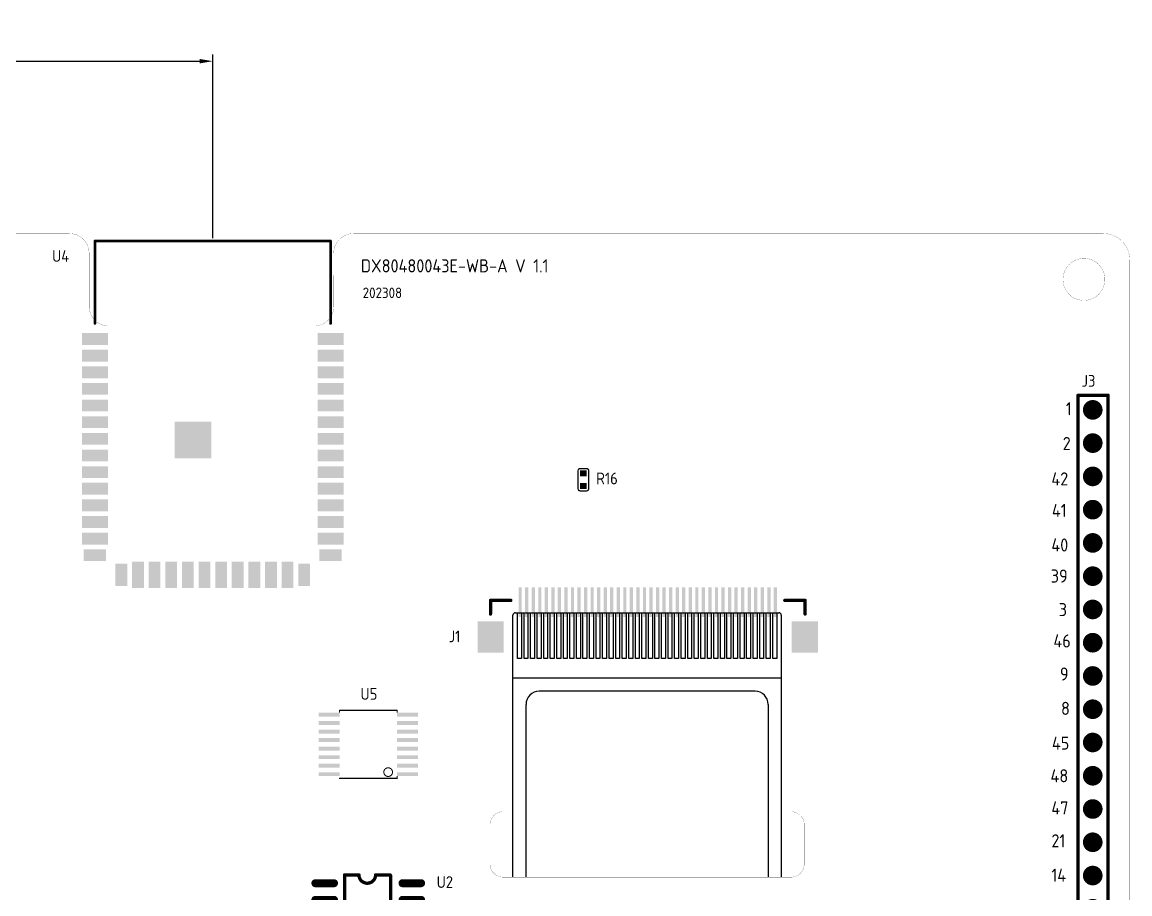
# Model space of a CAD drawing. Header units: millimetres. Extents: x 5267 to 5744, y 1644 to 2007.
# Drawn here: x 5597.7 to 5682.3, y 1822.6 to 1889.1 of the extents above; entities that cross this region are included whole.
import ezdxf

# ---------------------------------------------------------------- set-up
doc = ezdxf.new("R2010")
doc.units = ezdxf.units.MM
doc.header["$LTSCALE"] = 0.1
for name, color, linetype in [('dwg', 7, 'Continuous'), ('FPC', 11, 'Continuous'), ('KEEPOUTLAYER', 6, 'Continuous'), ('MULTILAYER', 9, 'Continuous'), ('TOPOVERLAY', 2, 'Continuous'), ('TOPPASTE', 8, 'Continuous')]:
    doc.layers.add(name, color=color, linetype=linetype)
doc.styles.get("Standard").update_dxf_attribs({"font": 'isocp2.shx'})
doc.styles.add('VIEW 2.5', font='', dxfattribs={"height": 2.5})
doc.styles.get('VIEW 2.5').set_extended_font_data('SimSun')
doc.dimstyles.new('VIEW 2.5', dxfattribs={"dimtxt": 1, "dimasz": 1, "dimexe": 0.5, "dimexo": 0.2, "dimgap": 0.09, "dimtad": 1, "dimzin": 0, "dimdsep": 46, "dimtxsty": 'VIEW 2.5', "dimcen": 0.09, "dimclrd": 256, "dimclre": 256, "dimclrt": 256, "dimadec": 0, "dimazin": 0, "dimtp": 0.01, "dimtm": 0.01, "dimtfac": 0.6, "dimtmove": 0, "dimatfit": 0, "dimfxl": 1, "dimtolj": 1, "dimtzin": 0, "dimarcsym": 0})

# ---------------------------------------------------------------- blocks, each defined once
blk = doc.blocks.new('R_0402_2')
at = {"layer": 'TOPOVERLAY', "const_width": 0.1}
for points in [[(-0.851705, 0.249217, -0.414214), (-0.701703, 0.399219)], [(0.706666, 0.399224, -0.414214), (0.848312, 0.257579)], [(-0.701703, -0.400782, -0.414214), (-0.851703, -0.250782)], [(0.848304, -0.250782, -0.414214), (0.698304, -0.400782)]]:
    blk.add_lwpolyline(points, format="xyb", dxfattribs=at)
at = {"layer": 'TOPOVERLAY', "const_width": 0.05}
for points in [[(-0.876704, 0.249217, 1), (-0.826706, 0.249217, 1)], [(-0.876696, 0.249215, 1), (-0.826699, 0.249215, 1)], [(-0.726702, 0.399219, 1), (-0.676704, 0.399219, 1)], [(-0.726684, 0.399227, 1), (-0.676686, 0.399227, 1)], [(0.681667, 0.39923, 1), (0.731665, 0.39923, 1)], [(0.681667, 0.399224, 1), (0.731665, 0.399224, 1)], [(0.823313, 0.257579, 1), (0.87331, 0.257579, 1)], [(0.823318, 0.257579, 1), (0.873315, 0.257579, 1)], [(-0.876701, -0.250782, 1), (-0.826704, -0.250782, 1)], [(-0.876696, -0.250792, 1), (-0.826699, -0.250792, 1)], [(-0.726702, -0.400779, 1), (-0.676704, -0.400779, 1)], [(-0.726702, -0.400782, 1), (-0.676704, -0.400782, 1)], [(0.673303, -0.400776, 1), (0.723301, -0.400776, 1)], [(0.673306, -0.400782, 1), (0.723303, -0.400782, 1)], [(0.823305, -0.250782, 1), (0.873303, -0.250782, 1)], [(0.823316, -0.250782, 1), (0.873313, -0.250782, 1)]]:
    blk.add_lwpolyline(points, format="xyb", close=True, dxfattribs=at)
at = {"layer": 'TOPOVERLAY', "const_width": 0.1}
for points in [[(-0.851698, 0.249215), (-0.851698, -0.250792)], [(0.706666, 0.39923), (-0.701685, 0.399227)], [(0.848317, 0.257579), (0.848314, -0.250782)], [(0.698302, -0.400776), (-0.701703, -0.400779)]]:
    blk.add_lwpolyline(points, dxfattribs=at)
at = {"layer": 'TOPPASTE'}
for points in [[(-0.706694, -0.250782), (-0.256697, -0.250782), (-0.706694, 0.249217), (-0.256697, 0.249217)], [(0.253302, -0.250784), (0.703298, -0.250784), (0.253302, 0.249215), (0.703298, 0.249215)]]:
    blk.add_solid(points, dxfattribs=at)
blk = doc.blocks.new('XPT2046_6')
at = {"layer": 'TOPOVERLAY', "const_width": 0.0889}
for points in [[(-2.248898, 1.958409), (-2.248901, 2.109203)], [(2.151494, 2.109196), (-2.248901, 2.109203)], [(-2.247796, -3.0869), (-2.247798, -2.946098)], [(2.148195, -3.086898), (-2.247796, -3.0869)], [(2.148195, -2.958998), (2.148195, -3.086898)]]:
    blk.add_lwpolyline(points, dxfattribs=at)
at = {"layer": 'TOPOVERLAY'}
for points, const_width in [([(-2.271126, 2.109203, 1), (-2.226676, 2.109203, 1)], 0.04445), ([(-2.271126, 2.109203, 1), (-2.226676, 2.109203, 1)], 0.04445), ([(-2.271123, 1.958409, 1), (-2.226673, 1.958409, 1)], 0.04445), ([(-1.232957, 1.631973, 1), (-1.895114, 1.631973, 1)], 0.08), ([(2.129269, 2.109196, 1), (2.173719, 2.109196, 1)], 0.04445), ([(-1.915114, 1.631973, 1), (-1.875114, 1.631973, 1)], 0.04), ([(-1.252957, 1.631973, 1), (-1.212957, 1.631973, 1)], 0.04), ([(-2.270023, -2.946098, 1), (-2.225573, -2.946098, 1)], 0.04445), ([(-2.270021, -3.0869, 1), (-2.225571, -3.0869, 1)], 0.04445), ([(-2.270021, -3.0869, 1), (-2.225571, -3.0869, 1)], 0.04445), ([(2.12597, -2.958998, 1), (2.17042, -2.958998, 1)], 0.04445), ([(2.12597, -3.086898, 1), (2.17042, -3.086898, 1)], 0.04445), ([(2.12597, -3.086898, 1), (2.17042, -3.086898, 1)], 0.04445)]:
    blk.add_lwpolyline(points, format="xyb", close=True, dxfattribs=dict(at, const_width=const_width))
at = {"layer": 'TOPPASTE'}
for points in [[(-2.248004, 1.936003), (-3.848001, 1.936003), (-2.248004, 1.636004), (-3.848001, 1.636004)], [(3.752898, 1.935287), (2.152901, 1.935287), (3.752898, 1.635288), (2.152901, 1.635288)], [(-2.248004, 1.286002), (-3.848001, 1.286002), (-2.248004, 0.986003), (-3.848001, 0.986003)], [(3.752898, 1.285291), (2.152901, 1.285291), (3.752898, 0.985291), (2.152901, 0.985291)], [(-2.248004, 0.636003), (-3.848001, 0.636003), (-2.248004, 0.336004), (-3.848001, 0.336004)], [(3.752898, 0.635287), (2.152901, 0.635287), (3.752898, 0.335288), (2.152901, 0.335288)], [(-2.248004, -0.663997), (-3.848001, -0.663997), (-2.248004, -0.963996), (-3.848001, -0.963996)], [(-2.248002, -0.013993), (-3.847998, -0.013993), (-2.248002, -0.313992), (-3.847998, -0.313992)], [(3.752898, -0.664713), (2.152901, -0.664713), (3.752898, -0.964712), (2.152901, -0.964712)], [(3.752901, -0.014709), (2.152904, -0.014709), (3.752901, -0.314709), (2.152904, -0.314709)], [(-2.248004, -1.313998), (-3.848001, -1.313998), (-2.248004, -1.613997), (-3.848001, -1.613997)], [(3.752901, -1.314709), (2.152904, -1.314709), (3.752901, -1.614708), (2.152904, -1.614708)], [(-2.248009, -1.964002), (-3.848006, -1.964002), (-2.248009, -2.264001), (-3.848006, -2.264001)], [(3.752898, -1.96471), (2.152901, -1.96471), (3.752898, -2.26471), (2.152901, -2.26471)], [(-2.248004, -2.613998), (-3.848001, -2.613998), (-2.248004, -2.913997), (-3.848001, -2.913997)], [(3.752898, -2.614714), (2.152901, -2.614714), (3.752898, -2.914713), (2.152901, -2.914713)]]:
    blk.add_solid(points, dxfattribs=at)
blk = doc.blocks.new('2_54_20_12')
at = {"layer": 'MULTILAYER', "const_width": 0.749999}
for points in [[(-0.375001, 0, 1), (0.375001, 0, 1)], [(2.164999, 0, 1), (2.915001, 0, 1)], [(4.704999, 0, 1), (5.455001, 0, 1)], [(7.244999, 0, 1), (7.995001, 0, 1)], [(9.784999, 0, 1), (10.535001, 0, 1)], [(12.324999, 0, 1), (13.075001, 0, 1)], [(14.864999, 0, 1), (15.615001, 0, 1)], [(17.404999, 0, 1), (18.155001, 0, 1)], [(19.944999, 0, 1), (20.695001, 0, 1)], [(22.484999, 0, 1), (23.235001, 0, 1)], [(25.024999, 0, 1), (25.775001, 0, 1)], [(27.564999, 0, 1), (28.315001, 0, 1)], [(30.104999, 0, 1), (30.855001, 0, 1)], [(32.644999, 0, 1), (33.395001, 0, 1)], [(35.184999, 0, 1), (35.935001, 0, 1)], [(37.724999, 0, 1), (38.475001, 0, 1)], [(40.264999, 0, 1), (41.015001, 0, 1)], [(42.804999, 0, 1), (43.555001, 0, 1)], [(45.344999, 0, 1), (46.095001, 0, 1)], [(47.884999, 0, 1), (48.635001, 0, 1)]]:
    blk.add_lwpolyline(points, format="xyb", close=True, dxfattribs=at)
at = {"layer": 'TOPOVERLAY', "const_width": 0.254}
for points in [[(-1.1176, -1.1176), (-1.1176, 1.1684)], [(49.53, 1.1684), (-1.1176, 1.1684)], [(49.53, -1.0668), (49.53, 1.1684)], [(49.3776, -1.1176), (-1.1176, -1.1176)], [(49.4792, -1.1176), (49.3776, -1.1176)], [(49.4792, -1.1176), (49.53, -1.0668)]]:
    blk.add_lwpolyline(points, dxfattribs=at)
at = {"layer": 'TOPOVERLAY', "const_width": 0.127}
for points in [[(-1.1811, 1.1684, 1), (-1.0541, 1.1684, 1)], [(-1.1811, 1.1684, 1), (-1.0541, 1.1684, 1)], [(49.4665, 1.1684, 1), (49.5935, 1.1684, 1)], [(49.4665, 1.1684, 1), (49.5935, 1.1684, 1)], [(-1.1811, -1.1176, 1), (-1.0541, -1.1176, 1)], [(-1.1811, -1.1176, 1), (-1.0541, -1.1176, 1)], [(49.3141, -1.1176, 1), (49.4411, -1.1176, 1)], [(49.3141, -1.1176, 1), (49.4411, -1.1176, 1)], [(49.4157, -1.1176, 1), (49.5427, -1.1176, 1)], [(49.4157, -1.1176, 1), (49.5427, -1.1176, 1)], [(49.4665, -1.0668, 1), (49.5935, -1.0668, 1)], [(49.4665, -1.0668, 1), (49.5935, -1.0668, 1)]]:
    blk.add_lwpolyline(points, format="xyb", close=True, dxfattribs=at)
blk = doc.blocks.new('FPC0_5_40P_XJ_FGS1_38')
at = {"layer": 'TOPOVERLAY', "const_width": 0.254}
for points in [[(-11.989913, 1.532372), (-10.437919, 1.532369)], [(-11.989913, 1.532372), (-11.98991, 0.492361)], [(10.488135, 1.532367), (12.040131, 1.532372)], [(12.040131, 0.492364), (12.040131, 1.532372)]]:
    blk.add_lwpolyline(points, dxfattribs=at)
at = {"layer": 'TOPOVERLAY', "const_width": 0.127}
for points in [[(-12.053413, 1.532372, 1), (-11.926413, 1.532372, 1)], [(-12.053413, 1.532372, 1), (-11.926413, 1.532372, 1)], [(-10.501419, 1.532369, 1), (-10.374419, 1.532369, 1)], [(10.424635, 1.532367, 1), (10.551635, 1.532367, 1)], [(11.976631, 1.532372, 1), (12.103631, 1.532372, 1)], [(11.976631, 1.532372, 1), (12.103631, 1.532372, 1)], [(-12.05341, 0.492361, 1), (-11.92641, 0.492361, 1)], [(11.976631, 0.492364, 1), (12.103631, 0.492364, 1)]]:
    blk.add_lwpolyline(points, format="xyb", close=True, dxfattribs=at)
at = {"layer": 'TOPPASTE'}
for points in [[(-9.598797, 0.268369), (-9.598797, 2.518346), (-9.848794, 0.268369), (-9.848794, 2.518346)], [(-9.098669, 0.268491), (-9.098669, 2.518468), (-9.348666, 0.268491), (-9.348666, 2.518468)], [(-8.598794, 0.268407), (-8.598794, 2.518385), (-8.848791, 0.268407), (-8.848791, 2.518385)], [(-8.098673, 0.268402), (-8.098673, 2.51838), (-8.34867, 0.268402), (-8.34867, 2.51838)], [(-7.598794, 0.268369), (-7.598794, 2.518347), (-7.84879, 0.268369), (-7.84879, 2.518347)], [(-7.098668, 0.268486), (-7.098668, 2.518463), (-7.348664, 0.268486), (-7.348664, 2.518463)], [(-6.598796, 0.268369), (-6.598796, 2.518347), (-6.848793, 0.268369), (-6.848792, 2.518347)], [(-6.100704, 0.270043), (-6.100704, 2.52002), (-6.350701, 0.270043), (-6.350701, 2.52002)], [(-5.600832, 0.269916), (-5.600832, 2.519893), (-5.850829, 0.269916), (-5.850829, 2.519893)], [(-5.100706, 0.269928), (-5.100706, 2.519906), (-5.350703, 0.269928), (-5.350703, 2.519906)], [(-4.600829, 0.269921), (-4.600829, 2.519898), (-4.850826, 0.269921), (-4.850826, 2.519898)], [(-4.100711, 0.270043), (-4.100711, 2.52002), (-4.350708, 0.270043), (-4.350708, 2.52002)], [(-3.600844, 0.269918), (-3.600844, 2.519896), (-3.850841, 0.269918), (-3.850841, 2.519896)], [(-3.100713, 0.270043), (-3.100713, 2.52002), (-3.35071, 0.270043), (-3.35071, 2.52002)], [(-2.602873, 0.271437), (-2.602873, 2.521415), (-2.85287, 0.271437), (-2.85287, 2.521415)], [(-2.102749, 0.271452), (-2.102749, 2.52143), (-2.352746, 0.271452), (-2.352746, 2.52143)], [(-1.602875, 0.271455), (-1.602875, 2.521433), (-1.852872, 0.271455), (-1.852872, 2.521433)], [(-1.103005, 0.27145), (-1.103005, 2.521428), (-1.353002, 0.27145), (-1.353002, 2.521428)], [(-0.602877, 0.27145), (-0.602877, 2.521428), (-0.852874, 0.27145), (-0.852874, 2.521428)], [(-0.103005, 0.27145), (-0.103005, 2.521428), (-0.353002, 0.27145), (-0.353002, 2.521428)], [(0.397129, 0.271447), (0.397129, 2.521425), (0.147132, 0.271447), (0.147132, 2.521425)], [(0.896993, 0.27145), (0.896993, 2.521428), (0.646996, 0.27145), (0.646996, 2.521428)], [(1.397117, 0.271447), (1.397117, 2.521425), (1.14712, 0.271447), (1.14712, 2.521425)], [(1.896991, 0.27145), (1.896991, 2.521428), (1.646994, 0.27145), (1.646994, 2.521428)], [(2.39712, 0.271478), (2.39712, 2.521455), (2.147123, 0.271478), (2.147123, 2.521455)], [(2.896984, 0.27145), (2.896984, 2.521428), (2.646987, 0.27145), (2.646987, 2.521428)], [(3.397118, 0.27145), (3.397118, 2.521428), (3.147121, 0.27145), (3.147121, 2.521428)], [(3.896982, 0.27145), (3.896982, 2.521428), (3.646985, 0.27145), (3.646985, 2.521428)], [(4.397111, 0.27145), (4.397111, 2.521428), (4.147114, 0.27145), (4.147114, 2.521428)], [(4.896988, 0.27145), (4.896988, 2.521428), (4.646991, 0.27145), (4.646991, 2.521428)], [(5.397109, 0.271485), (5.397109, 2.521463), (5.147112, 0.271485), (5.147112, 2.521463)], [(5.896986, 0.27145), (5.896986, 2.521428), (5.646989, 0.27145), (5.646989, 2.521428)], [(6.397109, 0.27145), (6.397109, 2.521428), (6.147112, 0.27145), (6.147112, 2.521428)], [(6.896981, 0.271361), (6.896981, 2.521339), (6.646984, 0.271361), (6.646984, 2.521339)], [(7.397107, 0.27145), (7.397107, 2.521428), (7.14711, 0.27145), (7.14711, 2.521428)], [(7.896984, 0.271356), (7.896984, 2.521334), (7.646987, 0.271356), (7.646988, 2.521334)], [(8.397105, 0.27145), (8.397105, 2.521428), (8.147108, 0.27145), (8.147108, 2.521428)], [(8.896977, 0.271455), (8.896977, 2.521433), (8.64698, 0.271455), (8.64698, 2.521433)], [(9.397098, 0.27145), (9.397098, 2.521428), (9.147101, 0.27145), (9.147101, 2.521428)], [(9.899005, 0.27145), (9.899005, 2.521428), (9.649008, 0.27145), (9.649008, 2.521428)], [(-10.974896, -2.457072), (-10.974896, -0.057076), (-12.974892, -2.457072), (-12.974892, -0.057076)], [(13.025105, -2.457072), (13.025105, -0.057076), (11.025109, -2.457072), (11.025109, -0.057076)]]:
    blk.add_solid(points, dxfattribs=at)
blk = doc.blocks.new('SOP16_74')
at = {"layer": 'TOPOVERLAY', "const_width": 0.254}
for points in [[(-2.224402, -7.63033), (-2.224402, 2.854978)], [(-2.173587, 2.854978), (-1.132192, 2.85498)], [(0.137803, 2.85498), (1.2554, 2.849895)], [(1.280808, 2.829578), (1.285888, -7.630333)], [(-2.224402, -7.63033), (1.285888, -7.630333)]]:
    blk.add_lwpolyline(points, dxfattribs=at)
at = {"layer": 'TOPOVERLAY', "const_width": 0.127}
for points in [[(-2.287902, 2.854978, 1), (-2.160902, 2.854978, 1)], [(-2.237087, 2.854978, 1), (-2.110087, 2.854978, 1)], [(-1.195695, 2.85498, 1), (-1.068695, 2.85498, 1)], [(-1.195692, 2.85498, 1), (-1.068692, 2.85498, 1)], [(0.074303, 2.85498, 1), (0.201303, 2.85498, 1)], [(0.074305, 2.85498, 1), (0.201305, 2.85498, 1)], [(1.1919, 2.849895, 1), (1.3189, 2.849895, 1)], [(1.217308, 2.829578, 1), (1.344308, 2.829578, 1)], [(-2.287902, -7.63033, 1), (-2.160902, -7.63033, 1)], [(-2.287902, -7.63033, 1), (-2.160902, -7.63033, 1)], [(1.222388, -7.630333, 1), (1.349388, -7.630333, 1)], [(1.222388, -7.630333, 1), (1.349388, -7.630333, 1)]]:
    blk.add_lwpolyline(points, format="xyb", close=True, dxfattribs=at)
at = {"layer": 'TOPOVERLAY', "const_width": 0.254}
blk.add_lwpolyline([(0.137805, 2.85498, -1), (-1.132195, 2.85498)], format="xyb", dxfattribs=at)
at = {"layer": 'TOPPASTE', "const_width": 0.6096}
for points in [[(-3.037192, 2.219983), (-4.459592, 2.219983)], [(3.617595, 2.21999), (2.195195, 2.21999)], [(-3.037195, 0.949983), (-4.459595, 0.949983)], [(3.617598, 0.949985), (2.195198, 0.949985)], [(-3.037187, -0.32002), (-4.459587, -0.32002)], [(3.617598, -0.320012), (2.195198, -0.320012)], [(-3.037192, -1.590017), (-4.459592, -1.590017)], [(3.617598, -1.59001), (2.195198, -1.59001)], [(-3.037195, -2.860017), (-4.459595, -2.860017)], [(3.617598, -2.860012), (2.195198, -2.860012)], [(-3.037192, -4.13002), (-4.459592, -4.13002)], [(3.617595, -4.13001), (2.195195, -4.13001)], [(-3.037192, -5.400015), (-4.459592, -5.400015)], [(3.617598, -5.400015), (2.195198, -5.400015)], [(-3.037187, -6.670022), (-4.459587, -6.670022)], [(3.617598, -6.670012), (2.195198, -6.670012)]]:
    blk.add_lwpolyline(points, dxfattribs=at)
at = {"layer": 'TOPPASTE', "const_width": 0.3048}
for points in [[(-4.611992, 2.219983, 1), (-4.307192, 2.219983, 1)], [(-3.189592, 2.219983, 1), (-2.884792, 2.219983, 1)], [(2.042795, 2.21999, 1), (2.347595, 2.21999, 1)], [(3.465195, 2.21999, 1), (3.769995, 2.21999, 1)], [(-4.611995, 0.949983, 1), (-4.307195, 0.949983, 1)], [(-3.189595, 0.949983, 1), (-2.884795, 0.949983, 1)], [(2.042798, 0.949985, 1), (2.347598, 0.949985, 1)], [(3.465198, 0.949985, 1), (3.769998, 0.949985, 1)], [(-4.611987, -0.32002, 1), (-4.307187, -0.32002, 1)], [(-3.189587, -0.32002, 1), (-2.884787, -0.32002, 1)], [(2.042798, -0.320012, 1), (2.347598, -0.320012, 1)], [(3.465198, -0.320012, 1), (3.769998, -0.320012, 1)], [(-4.611992, -1.590017, 1), (-4.307192, -1.590017, 1)], [(-3.189592, -1.590017, 1), (-2.884792, -1.590017, 1)], [(2.042798, -1.59001, 1), (2.347598, -1.59001, 1)], [(3.465198, -1.59001, 1), (3.769998, -1.59001, 1)], [(-4.611995, -2.860017, 1), (-4.307195, -2.860017, 1)], [(-3.189595, -2.860017, 1), (-2.884795, -2.860017, 1)], [(2.042798, -2.860012, 1), (2.347598, -2.860012, 1)], [(3.465198, -2.860012, 1), (3.769998, -2.860012, 1)], [(-4.611992, -4.13002, 1), (-4.307192, -4.13002, 1)], [(-3.189592, -4.13002, 1), (-2.884792, -4.13002, 1)], [(2.042795, -4.13001, 1), (2.347595, -4.13001, 1)], [(3.465195, -4.13001, 1), (3.769995, -4.13001, 1)], [(-4.611992, -5.400015, 1), (-4.307192, -5.400015, 1)], [(-3.189592, -5.400015, 1), (-2.884792, -5.400015, 1)], [(2.042798, -5.400015, 1), (2.347598, -5.400015, 1)], [(3.465198, -5.400015, 1), (3.769998, -5.400015, 1)], [(-4.611987, -6.670022, 1), (-4.307187, -6.670022, 1)], [(-3.189587, -6.670022, 1), (-2.884787, -6.670022, 1)], [(2.042798, -6.670012, 1), (2.347598, -6.670012, 1)], [(3.465198, -6.670012, 1), (3.769998, -6.670012, 1)]]:
    blk.add_lwpolyline(points, format="xyb", close=True, dxfattribs=at)
blk = doc.blocks.new('S3_W_76')
at = {"layer": 'MULTILAYER'}
blk.add_solid([(6.045446, 8.85539), (8.845446, 8.85539), (6.045446, 11.655389), (8.845446, 11.655389)], dxfattribs=at)
at = {"layer": 'TOPOVERLAY', "const_width": 0.199901}
for points in [[(-0.049599, 19.163264), (-0.049599, 25.464465)], [(-0.049599, 25.464465), (17.950391, 25.464404)], [(17.950391, 19.163203), (17.950391, 25.464404)]]:
    blk.add_lwpolyline(points, dxfattribs=at)
at = {"layer": 'TOPOVERLAY', "const_width": 0.099949}
for points in [[(-0.099573, 25.464465, 1), (0.000376, 25.464465, 1)], [(-0.099573, 25.464465, 1), (0.000376, 25.464465, 1)], [(17.900416, 25.464404, 1), (18.000365, 25.464404, 1)], [(17.900416, 25.464404, 1), (18.000365, 25.464404, 1)], [(-0.099573, 19.163264, 1), (0.000376, 19.163264, 1)], [(17.900416, 19.163203, 1), (18.000365, 19.163203, 1)]]:
    blk.add_lwpolyline(points, format="xyb", close=True, dxfattribs=at)
at = {"layer": 'TOPPASTE'}
for points in [[(-1.049655, 17.52444), (0.950346, 17.52444), (-1.049655, 18.424439), (0.950346, 18.424439)], [(18.950379, 18.424426), (16.950378, 18.424426), (18.950379, 17.524428), (16.950378, 17.524428)], [(-1.049599, 16.254463), (0.950402, 16.254463), (-1.049599, 17.154462), (0.950402, 17.154462)], [(18.950391, 17.154401), (16.95039, 17.154401), (18.950391, 16.254402), (16.95039, 16.254402)], [(-1.049625, 14.984425), (0.950377, 14.984425), (-1.049625, 15.884423), (0.950377, 15.884423)], [(18.950379, 15.884436), (16.950378, 15.884436), (18.950379, 14.984438), (16.950378, 14.984438)], [(-1.049655, 13.71443), (0.950346, 13.71443), (-1.049655, 14.614428), (0.950346, 14.614428)], [(18.950361, 14.614416), (16.95036, 14.614416), (18.950361, 13.714418), (16.95036, 13.714418)], [(-1.049625, 12.444435), (0.950377, 12.444435), (-1.049625, 13.344434), (0.950377, 13.344434)], [(18.950379, 13.344421), (16.950378, 13.344421), (18.950379, 12.444423), (16.950378, 12.444423)], [(-1.049625, 11.174433), (0.950377, 11.174433), (-1.049625, 12.074431), (0.950377, 12.074431)], [(18.950422, 12.074461), (16.950421, 12.074461), (18.950422, 11.174463), (16.950421, 11.174463)], [(-1.049642, 9.90442), (0.950359, 9.90442), (-1.049642, 10.804418), (0.950359, 10.804418)], [(18.950379, 10.804423), (16.950378, 10.804423), (18.950379, 9.904425), (16.950378, 9.904425)], [(-1.049581, 8.634461), (0.95042, 8.634461), (-1.049581, 9.534459), (0.95042, 9.534459)], [(18.950379, 9.534428), (16.950378, 9.534428), (18.950379, 8.63443), (16.950378, 8.63443)], [(-1.049599, 7.364466), (0.950402, 7.364466), (-1.049599, 8.264464), (0.950402, 8.264464)], [(18.950379, 8.264416), (16.950378, 8.264416), (18.950379, 7.364418), (16.950378, 7.364418)], [(-1.049642, 6.09441), (0.950359, 6.09441), (-1.049642, 6.994408), (0.950359, 6.994408)], [(18.950422, 6.994456), (16.950421, 6.994456), (18.950422, 6.094458), (16.950421, 6.094458)], [(-1.049625, 4.824415), (0.950377, 4.824415), (-1.049625, 5.724413), (0.950377, 5.724413)], [(18.950379, 5.724418), (16.950378, 5.724418), (18.950379, 4.82442), (16.950378, 4.82442)], [(-1.049655, 3.554438), (0.950346, 3.554438), (-1.049655, 4.454436), (0.950346, 4.454436)], [(18.950379, 4.454423), (16.950378, 4.454423), (18.950379, 3.554425), (16.950378, 3.554425)], [(-1.049642, 2.284418), (0.950359, 2.284418), (-1.049642, 3.184416), (0.950359, 3.184416)], [(18.950391, 3.184398), (16.95039, 3.184398), (18.950391, 2.2844), (16.95039, 2.2844)], [(-0.89964, 1.014423), (0.800357, 1.014423), (-0.89964, 1.914421), (0.800357, 1.914421)], [(18.800394, 1.914408), (17.100398, 1.914408), (18.800394, 1.01441), (17.100398, 1.01441)], [(3.68541, -1.03554), (3.68541, 0.964461), (2.785412, -1.03554), (2.785412, 0.964461)], [(4.955405, -1.03554), (4.955405, 0.964461), (4.055407, -1.03554), (4.055407, 0.964461)], [(6.225413, -1.035553), (6.225413, 0.964448), (5.325415, -1.035553), (5.325415, 0.964448)], [(7.495408, -1.035553), (7.495408, 0.964448), (6.59541, -1.035553), (6.59541, 0.964448)], [(8.765416, -1.03554), (8.765416, 0.964461), (7.865417, -1.03554), (7.865417, 0.964461)], [(10.03541, -1.03554), (10.03541, 0.964461), (9.135412, -1.03554), (9.135412, 0.964461)], [(11.305418, -1.035545), (11.305418, 0.964456), (10.40542, -1.035545), (10.40542, 0.964456)], [(12.575365, -1.035583), (12.575365, 0.964418), (11.675367, -1.035583), (11.675367, 0.964418)], [(13.845403, -1.03554), (13.845403, 0.964461), (12.945405, -1.03554), (12.945405, 0.964461)], [(15.115428, -1.035545), (15.115428, 0.964456), (14.21543, -1.035545), (14.21543, 0.964456)], [(2.415416, -0.885538), (2.415416, 0.814459), (1.515417, -0.885538), (1.515417, 0.814459)], [(16.385375, -0.885581), (16.385375, 0.814415), (15.485377, -0.885581), (15.485377, 0.814415)]]:
    blk.add_solid(points, dxfattribs=at)
blk = doc.blocks.new('*D40')
at = {"layer": 'Defpoints', "color": 0, "ltscale": 100, "transparency": 16777216}
for p in [(5612.238, 1886.169), (5612.238, 1872.442), (5564.167, 1869.505)]:
    blk.add_point(p, dxfattribs=at)
at = {"layer": 'dwg', "lineweight": -2, "ltscale": 100, "transparency": 16777216}
for p, q in [((5564.167, 1869.705), (5564.167, 1886.669)), ((5565.167, 1886.169), (5611.238, 1886.169)), ((5612.238, 1872.642), (5612.238, 1886.669))]:
    blk.add_line(p, q, dxfattribs=at)
at = {"layer": 'dwg', "ltscale": 100, "transparency": 16777216}
for points in [[(5565.167, 1886.336), (5565.167, 1886.002), (5564.167, 1886.169)], [(5611.238, 1886.336), (5611.238, 1886.002), (5612.238, 1886.169)]]:
    blk.add_solid(points, dxfattribs=at)
at = {"layer": 'dwg', "ltscale": 100, "transparency": 16777216, "insert": (5588.202, 1887.509), "char_height": 2.5, "attachment_point": 5, "style": 'VIEW 2.5'}
blk.add_mtext('\\A1;48.07', dxfattribs=at)

msp = doc.modelspace()

# ---------------------------------------------------------------- linework, layer by layer
at = {"layer": 'FPC', "color": 6}
for p, q in [((5635.164, 1823.861), (5635.164, 1843.856)), ((5635.364, 1844.056), (5655.464, 1844.056)), ((5655.664, 1843.856), (5655.664, 1823.861)), ((5655.664, 1839.056), (5635.164, 1839.056)), ((5653.664, 1838.056), (5637.164, 1838.056)), ((5636.164, 1823.861), (5636.164, 1837.056)), ((5654.664, 1837.056), (5654.664, 1823.861))]:
    msp.add_line(p, q, dxfattribs=at)
for points in [[(5635.814, 1840.556), (5635.514, 1840.556), (5635.514, 1844.056), (5635.814, 1844.056)], [(5636.314, 1840.556), (5636.014, 1840.556), (5636.014, 1844.056), (5636.314, 1844.056)], [(5636.814, 1840.556), (5636.514, 1840.556), (5636.514, 1844.056), (5636.814, 1844.056)], [(5637.314, 1840.556), (5637.014, 1840.556), (5637.014, 1844.056), (5637.314, 1844.056)], [(5637.814, 1840.556), (5637.514, 1840.556), (5637.514, 1844.056), (5637.814, 1844.056)], [(5638.314, 1840.556), (5638.014, 1840.556), (5638.014, 1844.056), (5638.314, 1844.056)], [(5638.814, 1840.556), (5638.514, 1840.556), (5638.514, 1844.056), (5638.814, 1844.056)], [(5639.314, 1840.556), (5639.014, 1840.556), (5639.014, 1844.056), (5639.314, 1844.056)], [(5639.814, 1840.556), (5639.514, 1840.556), (5639.514, 1844.056), (5639.814, 1844.056)], [(5640.314, 1840.556), (5640.014, 1840.556), (5640.014, 1844.056), (5640.314, 1844.056)], [(5640.814, 1840.556), (5640.514, 1840.556), (5640.514, 1844.056), (5640.814, 1844.056)], [(5641.314, 1840.556), (5641.014, 1840.556), (5641.014, 1844.056), (5641.314, 1844.056)], [(5641.814, 1840.556), (5641.514, 1840.556), (5641.514, 1844.056), (5641.814, 1844.056)], [(5642.314, 1840.556), (5642.014, 1840.556), (5642.014, 1844.056), (5642.314, 1844.056)], [(5642.814, 1840.556), (5642.514, 1840.556), (5642.514, 1844.056), (5642.814, 1844.056)], [(5643.314, 1840.556), (5643.014, 1840.556), (5643.014, 1844.056), (5643.314, 1844.056)], [(5643.814, 1840.556), (5643.514, 1840.556), (5643.514, 1844.056), (5643.814, 1844.056)], [(5644.314, 1840.556), (5644.014, 1840.556), (5644.014, 1844.056), (5644.314, 1844.056)], [(5644.814, 1840.556), (5644.514, 1840.556), (5644.514, 1844.056), (5644.814, 1844.056)], [(5645.314, 1840.556), (5645.014, 1840.556), (5645.014, 1844.056), (5645.314, 1844.056)], [(5645.814, 1840.556), (5645.514, 1840.556), (5645.514, 1844.056), (5645.814, 1844.056)], [(5646.314, 1840.556), (5646.014, 1840.556), (5646.014, 1844.056), (5646.314, 1844.056)], [(5646.814, 1840.556), (5646.514, 1840.556), (5646.514, 1844.056), (5646.814, 1844.056)], [(5647.314, 1840.556), (5647.014, 1840.556), (5647.014, 1844.056), (5647.314, 1844.056)], [(5647.814, 1840.556), (5647.514, 1840.556), (5647.514, 1844.056), (5647.814, 1844.056)], [(5648.314, 1840.556), (5648.014, 1840.556), (5648.014, 1844.056), (5648.314, 1844.056)], [(5648.814, 1840.556), (5648.514, 1840.556), (5648.514, 1844.056), (5648.814, 1844.056)], [(5649.314, 1840.556), (5649.014, 1840.556), (5649.014, 1844.056), (5649.314, 1844.056)], [(5649.814, 1840.556), (5649.514, 1840.556), (5649.514, 1844.056), (5649.814, 1844.056)], [(5650.314, 1840.556), (5650.014, 1840.556), (5650.014, 1844.056), (5650.314, 1844.056)], [(5650.814, 1840.556), (5650.514, 1840.556), (5650.514, 1844.056), (5650.814, 1844.056)], [(5651.314, 1840.556), (5651.014, 1840.556), (5651.014, 1844.056), (5651.314, 1844.056)], [(5651.814, 1840.556), (5651.514, 1840.556), (5651.514, 1844.056), (5651.814, 1844.056)], [(5652.314, 1840.556), (5652.014, 1840.556), (5652.014, 1844.056), (5652.314, 1844.056)], [(5652.814, 1840.556), (5652.514, 1840.556), (5652.514, 1844.056), (5652.814, 1844.056)], [(5653.314, 1840.556), (5653.014, 1840.556), (5653.014, 1844.056), (5653.314, 1844.056)], [(5653.814, 1840.556), (5653.514, 1840.556), (5653.514, 1844.056), (5653.814, 1844.056)], [(5654.314, 1840.556), (5654.014, 1840.556), (5654.014, 1844.056), (5654.314, 1844.056)], [(5654.814, 1840.556), (5654.514, 1840.556), (5654.514, 1844.056), (5654.814, 1844.056)], [(5655.314, 1840.556), (5655.014, 1840.556), (5655.014, 1844.056), (5655.314, 1844.056)]]:
    msp.add_lwpolyline(points, close=True, dxfattribs=at)
for centre, radius, start, end in [((5635.364, 1843.856), 0.2, 90, 180.00001), ((5655.464, 1843.856), 0.2, 0.00001, 90), ((5637.164, 1837.056), 1, 90, 180), ((5653.664, 1837.056), 1, 0, 90)]:
    msp.add_arc(centre, radius, start, end, dxfattribs=at)
at = {"layer": 'KEEPOUTLAYER', "const_width": 0.0127}
for points in [[(5562.667, 1873.005), (5601.292, 1873.005)], [(5622.975, 1873.005), (5680.28, 1873.005)], [(5602.792, 1867.445), (5602.792, 1871.505)], [(5621.475, 1871.503), (5621.481, 1867.448)], [(5682.279, 1799.753), (5682.279, 1871.005)], [(5604.292, 1865.945), (5619.981, 1865.945)], [(5634.413, 1828.861), (5635.164, 1828.861)], [(5655.664, 1828.861), (5656.413, 1828.861)], [(5633.413, 1824.861), (5633.413, 1827.861)], [(5657.413, 1824.861), (5657.413, 1827.861)], [(5634.413, 1823.861), (5656.413, 1823.861)]]:
    msp.add_lwpolyline(points, dxfattribs=at)
at = {"layer": 'KEEPOUTLAYER'}
for points, const_width in [([(5601.289, 1873.005, 1), (5601.295, 1873.005, 1)], 0.00635), ([(5601.289, 1873.005, 1), (5601.295, 1873.005, 1)], 0.00635), ([(5622.972, 1873.005, 1), (5622.979, 1873.005, 1)], 0.00635), ([(5622.972, 1873.005, 1), (5622.979, 1873.005, 1)], 0.00635), ([(5680.276, 1873.005, 1), (5680.283, 1873.005, 1)], 0.00635), ([(5680.276, 1873.005, 1), (5680.283, 1873.005, 1)], 0.00635), ([(5602.789, 1871.505, 1), (5602.795, 1871.505, 1)], 0.00635), ([(5602.789, 1871.505, 1), (5602.795, 1871.505, 1)], 0.00635), ([(5621.472, 1871.503, 1), (5621.479, 1871.503, 1)], 0.00635), ([(5621.472, 1871.503, 1), (5621.479, 1871.503, 1)], 0.00635), ([(5680.38, 1869.505, 1), (5677.18, 1869.505, 1)], 0.0127), ([(5682.276, 1871.005, 1), (5682.283, 1871.005, 1)], 0.00635), ([(5682.276, 1871.005, 1), (5682.283, 1871.005, 1)], 0.00635), ([(5677.176, 1869.505, 1), (5677.183, 1869.505, 1)], 0.00635), ([(5680.376, 1869.505, 1), (5680.383, 1869.505, 1)], 0.00635), ([(5602.789, 1867.445, 1), (5602.795, 1867.445, 1)], 0.00635), ([(5602.789, 1867.445, 1), (5602.795, 1867.445, 1)], 0.00635), ([(5621.478, 1867.448, 1), (5621.484, 1867.448, 1)], 0.00635), ([(5621.478, 1867.448, 1), (5621.484, 1867.448, 1)], 0.00635), ([(5604.289, 1865.945, 1), (5604.295, 1865.945, 1)], 0.00635), ([(5604.289, 1865.945, 1), (5604.295, 1865.945, 1)], 0.00635), ([(5619.978, 1865.945, 1), (5619.984, 1865.945, 1)], 0.00635), ([(5619.978, 1865.945, 1), (5619.984, 1865.945, 1)], 0.00635), ([(5634.41, 1828.861, 1), (5634.416, 1828.861, 1)], 0.00635), ([(5634.41, 1828.861, 1), (5634.416, 1828.861, 1)], 0.00635), ([(5656.41, 1828.861, 1), (5656.416, 1828.861, 1)], 0.00635), ([(5656.41, 1828.861, 1), (5656.416, 1828.861, 1)], 0.00635), ([(5633.41, 1827.861, 1), (5633.416, 1827.861, 1)], 0.00635), ([(5633.41, 1827.861, 1), (5633.416, 1827.861, 1)], 0.00635), ([(5657.41, 1827.861, 1), (5657.416, 1827.861, 1)], 0.00635), ([(5657.41, 1827.861, 1), (5657.416, 1827.861, 1)], 0.00635), ([(5633.41, 1824.861, 1), (5633.416, 1824.861, 1)], 0.00635), ([(5633.41, 1824.861, 1), (5633.416, 1824.861, 1)], 0.00635), ([(5657.41, 1824.861, 1), (5657.416, 1824.861, 1)], 0.00635), ([(5657.41, 1824.861, 1), (5657.416, 1824.861, 1)], 0.00635), ([(5634.41, 1823.861, 1), (5634.416, 1823.861, 1)], 0.00635), ([(5634.41, 1823.861, 1), (5634.416, 1823.861, 1)], 0.00635), ([(5656.41, 1823.861, 1), (5656.416, 1823.861, 1)], 0.00635), ([(5656.41, 1823.861, 1), (5656.416, 1823.861, 1)], 0.00635)]:
    msp.add_lwpolyline(points, format="xyb", close=True, dxfattribs=dict(at, const_width=const_width))
at = {"layer": 'KEEPOUTLAYER', "const_width": 0.0127}
for points in [[(5601.292, 1873.005, -0.414214), (5602.792, 1871.505)], [(5621.475, 1871.503, -0.414636), (5622.975, 1873.005)], [(5680.28, 1873.005, -0.414214), (5682.279, 1871.005)], [(5604.292, 1865.945, -0.414213), (5602.792, 1867.445)], [(5621.481, 1867.448, -0.414636), (5619.981, 1865.945)], [(5633.413, 1827.861, -0.414214), (5634.413, 1828.861)], [(5656.413, 1828.861, -0.414214), (5657.413, 1827.861)], [(5634.413, 1823.861, -0.414214), (5633.413, 1824.861)], [(5657.413, 1824.861, -0.414214), (5656.413, 1823.861)]]:
    msp.add_lwpolyline(points, format="xyb", dxfattribs=at)

# ---------------------------------------------------------------- block references
for name, p in [('S3_W_76', (5603.287, 1846.977)), ('FPC0_5_40P_XJ_FGS1_38', (5645.441, 1843.462)), ('SOP16_74', (5624.534, 1821.176))]:
    msp.add_blockref(name, p)
for name, p, rotation in [('2_54_20_12', (5679.451, 1859.543), 270), ('R_0402_2', (5640.544, 1854.211), 90), ('XPT2046_6', (5624.07, 1833.51), 180)]:
    msp.add_blockref(name, p, dxfattribs=dict(rotation=rotation))

# ---------------------------------------------------------------- texts
at = {"layer": 'TOPOVERLAY'}
for s, height, p in [('U4', 0.9, (5599.965, 1870.843)), ('DX80480043E-WB-A V 1.1', 1, (5623.551, 1870.041)), ('202308', 0.8, (5623.689, 1868.08)), ('J3', 0.9, (5678.6, 1861.308)), ('1', 1, (5677.394, 1859.129)), ('2', 1, (5677.156, 1856.472)), ('R16', 0.9, (5641.519, 1853.856)), ('42', 1, (5676.292, 1853.769)), ('41', 1, (5676.333, 1851.366)), ('40', 1, (5676.292, 1848.725)), ('39', 1, (5676.246, 1846.352)), ('3', 1, (5676.856, 1843.792)), ('J1', 0.9, (5630.257, 1841.796)), ('46', 1, (5676.449, 1841.399)), ('9', 1, (5676.942, 1838.87)), ('U5', 0.9, (5623.521, 1837.402)), ('8', 1, (5677.029, 1836.248)), ('45', 1, (5676.333, 1833.592)), ('48', 1, (5676.226, 1831.102)), ('47', 1, (5676.292, 1828.644)), ('21', 1, (5676.292, 1826.134)), ('14', 1, (5676.292, 1823.508)), ('U2', 0.9, (5629.339, 1823.035))]:
    msp.add_text(s, height=height, dxfattribs=at).set_placement(p)

# ---------------------------------------------------------------- dimensions: what is measured, and where the dimension line sits
at = {"layer": 'dwg', "color": 0, "ltscale": 100}
dim = msp.add_linear_dim(base=(5612.238, 1886.169), p1=(5564.167, 1869.505), p2=(5612.238, 1872.442), dimstyle='VIEW 2.5', override={"dimfxl": 0.5, "dimarcsym": 1}, dxfattribs=at)
dim.commit()
dim.dimension.update_dxf_attribs({"geometry": '*D40', "text_midpoint": (5588.202, 1887.509)})

doc.saveas('drawing.dxf')
